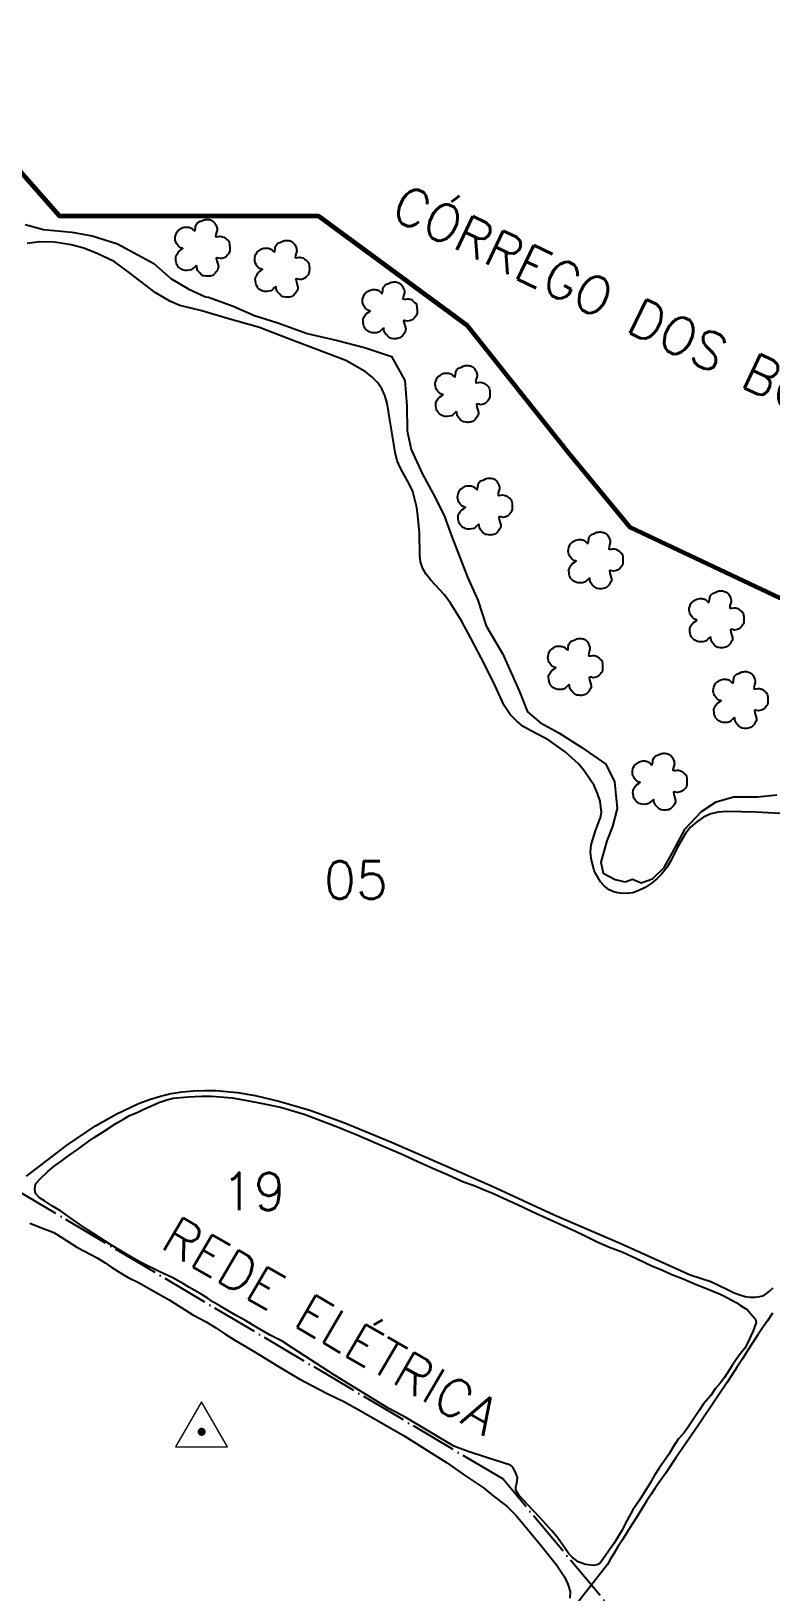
# Model space of a CAD drawing. Extents: x 728697 to 731847, y 7817040 to 7821495.
# Drawn here: x 730847 to 731232, y 7819028 to 7819842 of the extents above; entities that cross this region are included whole.
import ezdxf
from ezdxf.enums import TextEntityAlignment as Align

# ---------------------------------------------------------------- set-up
doc = ezdxf.new("R2010")
doc.units = 0
doc.header["$MEASUREMENT"] = 0
for name, pattern in [('ACAD_ISO04W100', [30, 24, -3, 0, -3]), ('CONTINUO', [0]), ('DASHDOTX2', [2, 1, -0.5, 0, -0.5])]:
    doc.linetypes.add(name, pattern=pattern)
for name, color, linetype in [('0114000940', 1, 'Continuous'), ('0114000940005', 5, 'Continuous'), ('0114000940019', 5, 'Continuous'), ('0114000940020', 5, 'Continuous'), ('CURSOS_DAGUA', 5, 'Continuous'), ('MATO', 94, 'Continuous'), ('REDE_DE_LUZ', 6, 'DASHDOTX2'), ('TEXTO', 7, 'Continuous'), ('TXT_NUM_TALHAO', 7, 'Continuous')]:
    doc.layers.add(name, color=color, linetype=linetype)
doc.styles.add('ROMANS', font='romans', dxfattribs={"width": 0.75})
doc.styles.add('SIMPLEX', font='simplex', dxfattribs={"height": 0.2})

# ---------------------------------------------------------------- blocks, each defined once
blk = doc.blocks.new('mato')
at = {"layer": 'MATO', "color": 94, "linetype": 'CONTINUO'}
blk.add_lwpolyline([(734601.62, 7824194.74), (734600.84, 7824194.07), (734599.99, 7824193.3), (734599.06, 7824192.59), (734597.97, 7824192.29), (734596.87, 7824192.17), (734595.81, 7824192.21), (734594.94, 7824192.4), (734594.17, 7824192.71), (734593.49, 7824193.11), (734592.85, 7824193.6), (734592.3, 7824194.14), (734591.84, 7824194.73), (734591.53, 7824195.29), (734591.31, 7824195.9), (734591.17, 7824196.58), (734591.02, 7824197.49), (734590.95, 7824198.42), (734590.98, 7824199.32), (734591.21, 7824199.97), (734591.52, 7824200.54), (734591.87, 7824201.04), (734592.13, 7824201.49), (734592.43, 7824201.91), (734592.8, 7824202.32), (734594.2, 7824203.22), (734594.68, 7824203.59), (734594.47, 7824203.74), (734593.48, 7824203.97), (734593.1, 7824204.2), (734592.71, 7824204.51), (734592.31, 7824204.94), (734591.81, 7824205.57), (734591.33, 7824206.31), (734590.93, 7824207.12), (734590.71, 7824207.95), (734590.63, 7824208.82), (734590.68, 7824209.71), (734590.93, 7824210.69), (734591.28, 7824211.61), (734591.68, 7824212.41), (734591.98, 7824212.83), (734592.32, 7824213.13), (734592.72, 7824213.38), (734593.3, 7824213.8), (734593.95, 7824214.2), (734594.63, 7824214.55), (734595.32, 7824214.72), (734595.99, 7824214.8), (734596.64, 7824214.81), (734597.22, 7824214.79), (734597.75, 7824214.71), (734598.24, 7824214.59), (734598.68, 7824214.44), (734599.1, 7824214.25), (734599.51, 7824214), (734600.02, 7824213.45), (734600.49, 7824212.98), (734600.9, 7824212.76), (734601.1, 7824213.4), (734601.23, 7824214.25), (734601.32, 7824215.13), (734601.41, 7824215.51), (734601.52, 7824215.81), (734601.95, 7824216.53), (734602.3, 7824216.98), (734602.71, 7824217.39), (734603.2, 7824217.62), (734603.72, 7824217.8), (734604.26, 7824217.96), (734605.25, 7824218.43), (734605.76, 7824218.63), (734606.32, 7824218.73), (734606.89, 7824218.78), (734607.46, 7824218.78), (734608.02, 7824218.75), (734608.55, 7824218.68), (734609.07, 7824218.55), (734609.54, 7824218.37), (734609.97, 7824218.14), (734610.37, 7824217.86), (734610.72, 7824217.57), (734611.04, 7824217.22), (734611.34, 7824216.82), (734611.65, 7824216.31), (734611.94, 7824215.75), (734612.19, 7824215.14), (734612.38, 7824214.61), (734612.5, 7824214), (734612.52, 7824213.28), (734612.18, 7824212.1), (734611.87, 7824210.94), (734611.75, 7824209.96), (734612.35, 7824209.79), (734613.17, 7824209.85), (734614.07, 7824210), (734614.74, 7824209.92), (734615.38, 7824209.78), (734616, 7824209.54), (734616.65, 7824209.1), (734617.26, 7824208.61), (734617.81, 7824208.1), (734618.23, 7824207.87), (734618.56, 7824207.53), (734618.81, 7824206.95), (734619.02, 7824205.52), (734619.12, 7824203.92), (734619.09, 7824202.38), (734618.82, 7824201.51), (734618.43, 7824200.85), (734617.97, 7824200.34), (734617.54, 7824199.8), (734617.05, 7824199.35), (734616.48, 7824198.97), (734615.74, 7824198.68), (734614.94, 7824198.47), (734614.14, 7824198.35), (734613.28, 7824198.58), (734612.56, 7824198.7), (734612.08, 7824198.53), (734612.33, 7824197.26), (734613.18, 7824194.26), (734613.15, 7824193.5), (734612.97, 7824192.92), (734612.32, 7824191.83), (734611.9, 7824191.24), (734611.44, 7824190.71), (734611.03, 7824190.28), (734610.58, 7824189.92), (734610.08, 7824189.63), (734609.48, 7824189.4), (734608.82, 7824189.24), (734608.15, 7824189.15), (734607.49, 7824189.14), (734606.85, 7824189.18), (734605.74, 7824189.33), (734605.27, 7824189.45), (734604.81, 7824189.67), (734604.24, 7824190.15), (734603.69, 7824190.7), (734603.16, 7824191.29), (734602.72, 7824191.75), (734602.34, 7824192.22), (734602.04, 7824192.75), (734601.87, 7824194.32), (734601.7, 7824194.96)], dxfattribs=at)

msp = doc.modelspace()

# ---------------------------------------------------------------- linework, layer by layer
at = {"layer": '0114000940', "linetype": 'ByBlock'}
for points in [[(730843.55, 7819740.92), (730853.05, 7819738.33), (730867.95, 7819736.87), (730878.5, 7819734.99), (730891.75, 7819730.85), (730910.67, 7819720.56), (730919.57, 7819712.7), (730928.98, 7819707.12), (730937.63, 7819703.18), (730939.12, 7819702.95), (730951.98, 7819698.27), (730963.41, 7819693.24), (730963.73, 7819693.24), (730975.36, 7819689.63), (730990.61, 7819684.12), (731006.35, 7819680.51), (731020.55, 7819676.79), (731034.49, 7819672.03), (731041.54, 7819659.65), (731042.57, 7819646.38), (731042.7, 7819633.32), (731044.83, 7819623.56), (731050.75, 7819610.8), (731056.3, 7819600.57), (731062.03, 7819589.19), (731065.77, 7819578.71), (731074.15, 7819557.05), (731079.52, 7819545.04), (731083.97, 7819531.68), (731092.52, 7819516.97), (731101.04, 7819497.75), (731105.48, 7819486.92), (731112.16, 7819481.11), (731121.81, 7819475.91), (731133.85, 7819468.29), (731146.37, 7819459.59), (731150.78, 7819450.42), (731152.14, 7819436.52), (731149.8, 7819427.13), (731146.84, 7819419.69), (731143.67, 7819408.52), (731144.96, 7819402.85), (731151.13, 7819399.45), (731156.3, 7819398.27), (731160.15, 7819399.67), (731164.65, 7819397.75), (731170.62, 7819399.92), (731176.65, 7819405.8), (731180.91, 7819413.19), (731187.57, 7819425.93), (731196.14, 7819434.92), (731203.83, 7819439.93), (731212.85, 7819442.5), (731225.54, 7819442.63), (731235.39, 7819443.55)], [(731233.15, 7819173.43), (731230.57, 7819169.48), (731227.99, 7819165.73), (731225.51, 7819162.15), (731220.36, 7819154.07), (731217.5, 7819149.7), (731214.77, 7819145.4), (731211.93, 7819141.1), (731209.3, 7819137.07), (731204.05, 7819129.17), (731195.16, 7819115.93), (731192.53, 7819112.14), (731187.87, 7819105.31), (731182.84, 7819098.07), (731177.38, 7819089.93), (731172.25, 7819082.62), (731169.86, 7819079.09), (731167.47, 7819075.38), (731162.59, 7819067.39), (731159.99, 7819063.38), (731157.47, 7819059.33), (731154.97, 7819055.29), (731152.57, 7819051.63), (731150.61, 7819048.34), (731148.69, 7819045.3), (731147.24, 7819042.45), (731127.15, 7819016.92)]]:
    msp.add_lwpolyline(points, dxfattribs=at)
at = {"layer": '0114000940005', "elevation": 633.05}
for points in [[(731240.23, 7819433.8), (731224.67, 7819434.59), (731209.36, 7819434.91), (731205.01, 7819434.58), (731201.02, 7819433.65), (731197.22, 7819432.04), (731193.66, 7819429.61), (731190.48, 7819426.73), (731187.79, 7819423.53), (731183.73, 7819416.37), (731180.22, 7819409.17), (731178.03, 7819405.67), (731175.56, 7819402.52), (731172.83, 7819399.8), (731169.98, 7819397.4), (731166.85, 7819395.37), (731163.56, 7819393.69), (731160.35, 7819392.54), (731157.14, 7819392.11), (731153.76, 7819392.32), (731150.79, 7819392.92), (731148.07, 7819394.07), (731145.64, 7819395.94), (731143.58, 7819398.28), (731140.22, 7819404.05), (731138.57, 7819410.39), (731138.38, 7819413.88), (731138.71, 7819417.5), (731140.92, 7819424.92), (731143.53, 7819431.78), (731144.05, 7819434.37), (731143.3, 7819440.38), (731141.95, 7819444.29), (731140.27, 7819448.55), (731135.07, 7819456.2), (731132.13, 7819459.65), (731125.15, 7819465.96), (731116.62, 7819472.05), (731107.37, 7819476.9), (731103.26, 7819479.23), (731099.85, 7819481.95), (731096.5, 7819485.45), (731093.25, 7819490.1), (731088.38, 7819500.8), (731083.36, 7819510.99), (731075.91, 7819525.24), (731070.99, 7819534.38), (731065.33, 7819543.52), (731062.04, 7819548.11), (731055.07, 7819555.55), (731052.43, 7819558.81), (731050.72, 7819561.92), (731049.75, 7819565.06), (731049.38, 7819568.36), (731049.21, 7819580.14), (731048.27, 7819589.01), (731047.78, 7819593.43), (731045.62, 7819601.68), (731043.73, 7819605.68), (731039.48, 7819613.62), (731037.57, 7819617.76), (731036.47, 7819622.13), (731035.07, 7819630.75), (731033.7, 7819639.17), (731032.28, 7819647.7), (731031.08, 7819651.72), (731029.45, 7819655.24), (731027.36, 7819658.45), (731024.52, 7819661.31), (731020.81, 7819664.26), (731010.82, 7819669.94), (730980.58, 7819681.54), (730965.65, 7819687.25), (730949.04, 7819691.96), (730935.63, 7819695.84), (730924.23, 7819698.73), (730918.91, 7819700.92), (730911.3, 7819705.42), (730897.99, 7819715.79), (730890.02, 7819721.56), (730881.46, 7819725.55), (730874.11, 7819728.49), (730867.48, 7819730.26), (730858.86, 7819731.75), (730851.05, 7819731.81), (730844.65, 7819731.09)], [(730844.24, 7819244.78), (730865.15, 7819260.76), (730880.25, 7819271.02), (730891.01, 7819277.16), (730902.59, 7819282.65), (730908.42, 7819284.82), (730914.09, 7819286.57), (730919.69, 7819287.91), (730925.47, 7819288.88), (730931.32, 7819289.4), (730937.17, 7819289.58), (730942.98, 7819289.47), (730954.21, 7819288.51), (730963.53, 7819286.97), (730975.87, 7819283.97), (730992, 7819279.31), (731009.67, 7819272.8), (731034.49, 7819262.56), (731060.09, 7819251.4), (731087.07, 7819239.61), (731119.31, 7819224.65), (731154.08, 7819209.68), (731190.27, 7819193.47), (731200.99, 7819189.87), (731209.7, 7819185.85), (731213.19, 7819184.11), (731216.12, 7819182.92), (731218.87, 7819182.18), (731221.53, 7819181.8), (731224.14, 7819181.78), (731226.63, 7819182.1), (731228.74, 7819182.67), (731231.41, 7819184.69), (731233.49, 7819186.58)]]:
    msp.add_lwpolyline(points, dxfattribs=at)
at = {"layer": '0114000940019', "linetype": 'CONTINUO', "flags": 128}
msp.add_lwpolyline([(730849.15, 7819241.07), (730851.48, 7819243.61), (730855.32, 7819247.29), (730858.74, 7819250.07), (730862.23, 7819252.45), (730866.37, 7819255.61), (730871.31, 7819259.04), (730876.81, 7819263.05), (730879.52, 7819265.01), (730883.66, 7819267.62), (730890.88, 7819272.28), (730894.8, 7819274.55), (730898.02, 7819276.4), (730901.89, 7819278.04), (730905.41, 7819279.7), (730909.45, 7819281.51), (730913.18, 7819283.31), (730917.36, 7819284.71), (730920.73, 7819285.5), (730928.62, 7819286.24), (730935.72, 7819286.47), (730940.47, 7819286.52), (730945.27, 7819286.28), (730951.57, 7819285.73), (730959.37, 7819284.21), (730967.35, 7819282.81), (730976.74, 7819280.79), (730989.02, 7819277.18), (730996.32, 7819274.37), (731006.43, 7819270.65), (731010.64, 7819268.86), (731015.78, 7819266.69), (731027.37, 7819261.67), (731032.23, 7819259.58), (731039.18, 7819256.62), (731050.12, 7819251.69), (731057.97, 7819248.11), (731063.32, 7819245.92), (731066.66, 7819244.4), (731072.14, 7819241.84), (731077.73, 7819239.96), (731083.39, 7819237.59), (731088.07, 7819235.7), (731093, 7819233.33), (731100.17, 7819230.1), (731110.15, 7819225.42), (731119.03, 7819221.47), (731130.46, 7819216.18), (731134.84, 7819214.11), (731141.83, 7819210.64), (731148.22, 7819207.85), (731155.21, 7819205.17), (731161.96, 7819202.13), (731167.01, 7819199.76), (731170.29, 7819198.12), (731175.83, 7819195.87), (731180.69, 7819193.62), (731186.59, 7819191.37), (731193.4, 7819188.45), (731198.75, 7819186.27), (731204.64, 7819183.8), (731207.45, 7819182.58), (731214.16, 7819179.05), (731216.02, 7819177.8), (731217.96, 7819176.58), (731219.97, 7819175.29), (731221.03, 7819174.12), (731221.96, 7819173.07), (731224.25, 7819170.34), (731224.72, 7819168.56), (731223.06, 7819164.24), (731221.87, 7819161.57), (731220.73, 7819158.87), (731218.72, 7819155.26), (731216.47, 7819152.33), (731214.19, 7819149.21), (731212.18, 7819146.21), (731208.15, 7819139.91), (731205.84, 7819136.94), (731203.36, 7819134), (731200.96, 7819130.56), (731197.28, 7819126.14), (731194.95, 7819122.62), (731192.55, 7819119.01), (731188.27, 7819112.83), (731186.69, 7819110.77), (731184.06, 7819107.7), (731181.3, 7819103.43), (731179.28, 7819100.2), (731174.05, 7819092.64), (731171.4, 7819088.67), (731169.53, 7819085.16), (731163.77, 7819076), (731160.36, 7819070.85), (731157.34, 7819065.58), (731154.45, 7819059.83), (731150.71, 7819053.62), (731146.5, 7819047.6), (731144.83, 7819045.33), (731142.94, 7819042.78), (731141.58, 7819042.21), (731140.03, 7819041.99), (731135.61, 7819042.35), (731131.85, 7819043.85), (731128.75, 7819046.33), (731127.07, 7819048.05), (731123.93, 7819052.43), (731121.05, 7819056.59), (731118.05, 7819060.04), (731111.81, 7819066.94), (731105.62, 7819073.62), (731100.89, 7819078.57), (731099.43, 7819081.14), (731099.38, 7819082.77), (731099.82, 7819084.76), (731100.18, 7819087.86), (731099.25, 7819090.56), (731097.83, 7819093.25), (731096.51, 7819094.23), (731084.12, 7819098.24), (731074.56, 7819101.36), (731067.09, 7819104.1), (731041.94, 7819118.97), (731033.23, 7819123.67), (731004.9, 7819141.06), (730983.17, 7819155.27), (730977.5, 7819158.8), (730971.31, 7819161.96), (730964.76, 7819165.72), (730958.15, 7819169.83), (730953.65, 7819172.29), (730949.47, 7819174.67), (730945.01, 7819177.2), (730941.35, 7819179.39), (730938.42, 7819181.49), (730934.84, 7819183.68), (730931.71, 7819185.38), (730928.81, 7819186.95), (730926.2, 7819188.77), (730920.2, 7819191.98), (730914.2, 7819194.85), (730904.22, 7819199.61), (730899.3, 7819202.37), (730893.74, 7819205.69), (730887.63, 7819209.42), (730882.3, 7819212.9), (730876.49, 7819216.63), (730872.07, 7819219.59), (730866.87, 7819223.27), (730862.01, 7819226.7), (730857.86, 7819229.16), (730853.66, 7819231.95), (730851.06, 7819233.52), (730848.91, 7819235.82), (730848.57, 7819237.75), (730848.8, 7819239.58)], close=True, dxfattribs=at)
at = {"layer": '0114000940020'}
msp.add_lwpolyline([(730846.09, 7819220.39), (730853.52, 7819217.47), (730858.56, 7819215.57), (730863.25, 7819212.61), (730870.5, 7819207.79), (730881.07, 7819202.26), (730885.23, 7819199.69), (730888.73, 7819197.3), (730892.97, 7819194.69), (730897.31, 7819192.08), (730902.92, 7819189.21), (730907.52, 7819186.69), (730918.71, 7819180.35), (730927.21, 7819174.92), (730931.05, 7819172.54), (730937.87, 7819168.86), (730943.04, 7819165.81), (730947.6, 7819162.72), (730952.81, 7819159.44), (730957.99, 7819156.44), (730964.4, 7819152.63), (730974.75, 7819146.17), (730986.47, 7819139.14), (730993.42, 7819135.56), (731001.07, 7819131.53), (731010.09, 7819127.2), (731017.51, 7819123.07), (731041.18, 7819109.42), (731063.26, 7819095.62), (731072.59, 7819088.99), (731082.49, 7819082.4), (731087.58, 7819078.24), (731094.75, 7819072.84), (731099.52, 7819067.93), (731107.22, 7819058.73), (731112.17, 7819052.63), (731120.53, 7819042.28), (731124.69, 7819036.09), (731126.53, 7819032.24), (731127.67, 7819028.34), (731127.52, 7819024.81)], dxfattribs=at)
at = {"layer": 'CURSOS_DAGUA', "linetype": 'Continuous', "lineweight": 60}
msp.add_lwpolyline([(731520.4, 7819448.06), (731410.57, 7819546.39), (731236.68, 7819546.39), (731158.89, 7819582.97), (731126.86, 7819621.85), (731074.24, 7819688.16), (730996.44, 7819745.33), (730861.45, 7819745.33), (730827.13, 7819784.21), (730761.73, 7819821.11), (730675.93, 7819821.11), (730656.27, 7819841.66), (730582.98, 7819841.66), (730549.91, 7819828.26), (730525.78, 7819828.26), (730512.37, 7819813.97), (730498.97, 7819795.21), (730468.58, 7819795.21), (730457.85, 7819773.77), (730434.62, 7819757.69), (730365.8, 7819773.77), (730295.19, 7819773.77), (730212.96, 7819802.36)], dxfattribs=at)
at = {"layer": 'REDE_DE_LUZ', "linetype": 'ACAD_ISO04W100'}
msp.add_lwpolyline([(731201.16, 7818956.94), (731092.54, 7819087.03), (730161.6, 7819639.79), (729640.53, 7819784.61)], dxfattribs=at)
at = {"layer": 'TEXTO', "color": 7, "lineweight": 9, "flags": 128}
msp.add_lwpolyline([(730922, 7819103.76), (730949.12, 7819103.76), (730935.56, 7819127.25)], close=True, dxfattribs=at)
at = {"layer": 'TEXTO', "color": 7, "lineweight": 9, "const_width": 2.12, "flags": 128}
msp.add_lwpolyline([(730934.5, 7819111.59, -1), (730936.62, 7819111.59, -1)], format="xyb", close=True, dxfattribs=at)

# ---------------------------------------------------------------- block references
at = {"layer": 'MATO', "linetype": 'Continuous'}
for p in [(-3668.88, -4475.24), (-3627.39, -4486.19), (-3571.23, -4507.8), (-3533.28, -4551.36), (-3521.63, -4610.09), (-3463.92, -4638.13), (-3400.87, -4668.86), (-3474.51, -4693.69), (-3388.33, -4710.92), (-3430.52, -4753.52)]:
    msp.add_blockref('mato', p, dxfattribs=at)

# ---------------------------------------------------------------- texts
at = {"layer": 'CURSOS_DAGUA', "linetype": 'Continuous', "style": 'SIMPLEX'}
msp.add_text('CÓRREGO DOS BORGES - >>', height=19.5, rotation=334.34049, dxfattribs=at).set_placement((731215.18, 7819668.08), align=Align.MIDDLE_CENTER)
at = {"layer": 'REDE_DE_LUZ', "linetype": 'CONTINUO', "style": 'ROMANS'}
msp.add_text('REDE ELÉTRICA', height=19.5, rotation=329.75505, dxfattribs=at).set_placement((731002.9, 7819166.95), align=Align.MIDDLE_CENTER)
at = {"layer": 'TXT_NUM_TALHAO', "linetype": 'ByBlock', "style": 'ROMANS'}
msp.add_text('05', height=19.5, dxfattribs=at).set_placement((730999.29, 7819389.46))
msp.add_text('19', height=19.5, dxfattribs=at).set_placement((730962.69, 7819221.31), align=Align.BOTTOM_CENTER)

doc.saveas('drawing.dxf')
